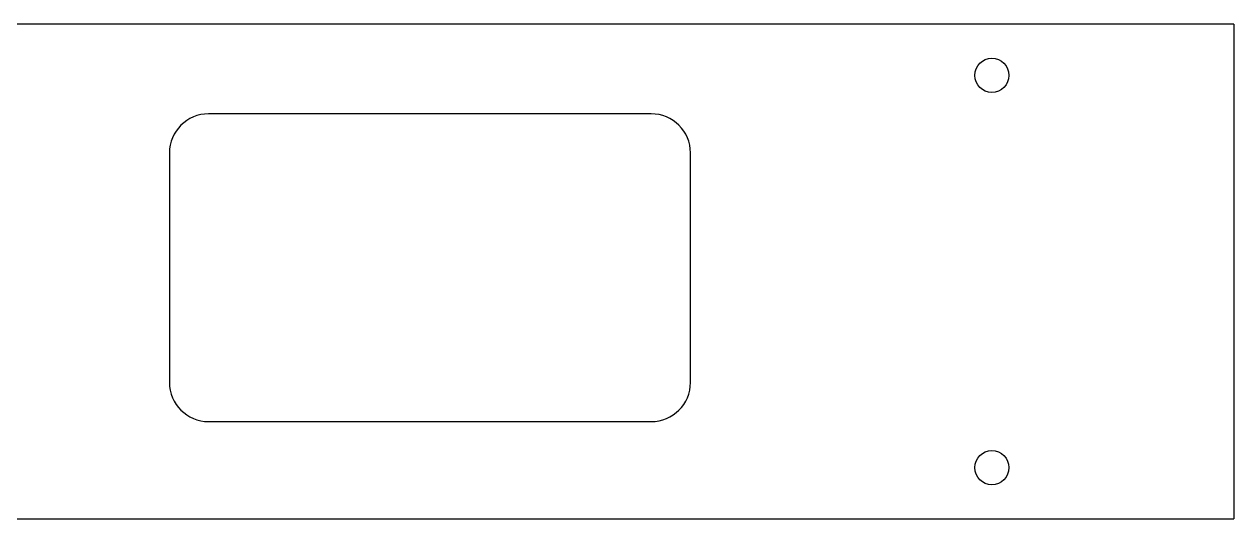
# Model space of a CAD drawing. Header units: inches. Extents: x 0 to 47.5, y -0.5 to 15.9.
# Drawn here: x 12.75 to 17, y 0 to 1.74 of the extents above; entities that cross this region are included whole.
import ezdxf

# ---------------------------------------------------------------- set-up
doc = ezdxf.new("R2010")
doc.units = ezdxf.units.IN
doc.header["$MEASUREMENT"] = 0
doc.layers.get('0').update_dxf_attribs({"lineweight": 25})

msp = doc.modelspace()

# ---------------------------------------------------------------- linework, layer by layer
for p, q in [((17, 1.74), (0, 1.74)), ((17, 1.74), (17, 0)), ((14.9532, 1.4247), (13.3981, 1.4247)), ((13.2603, 1.2869), (13.2603, 0.4798)), ((15.091, 0.4798), (15.091, 1.2869)), ((13.3981, 0.342), (14.9532, 0.342)), ((0, 0), (17, 0))]:
    msp.add_line(p, q)
for centre in [(16.15, 1.56), (16.15, 0.18)]:
    msp.add_circle(centre, 0.06)
for centre, start, end in [((13.3981, 1.2869), 90, 180), ((14.9532, 1.2869), 0, 90), ((13.3981, 0.4798), 180, 270), ((14.9532, 0.4798), 270, 0)]:
    msp.add_arc(centre, 0.1378, start, end)

doc.saveas('drawing.dxf')
